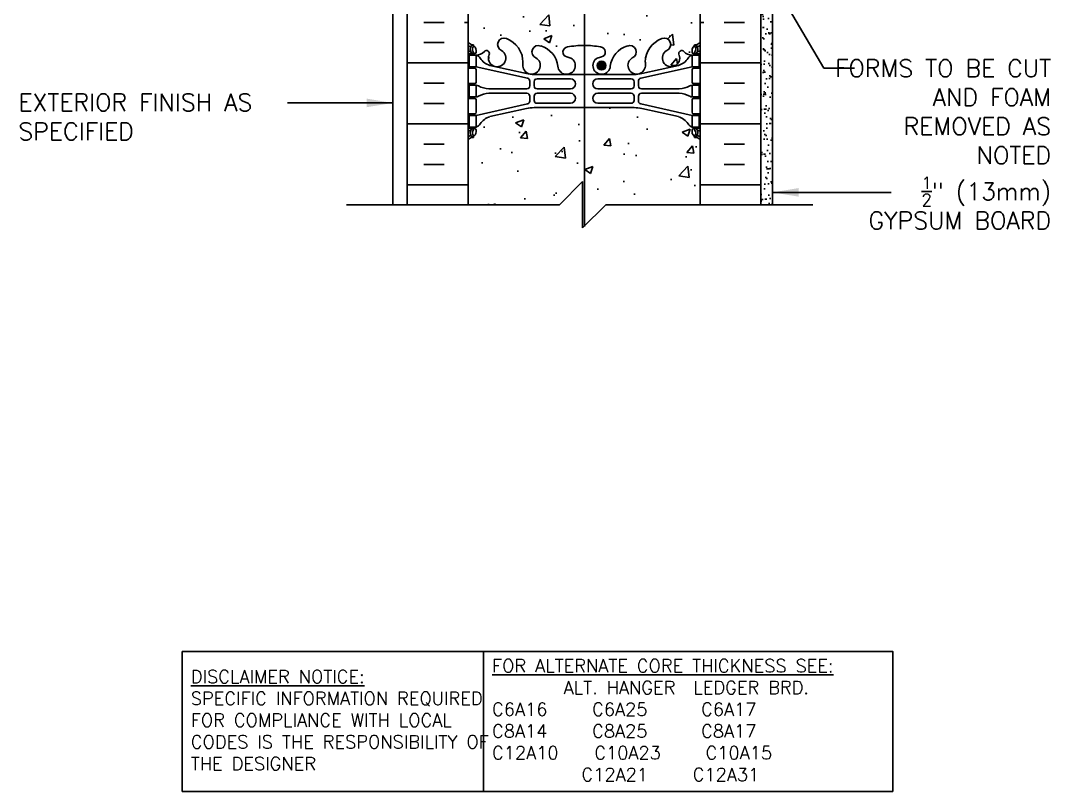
# Model space of a CAD drawing. Header units: inches. Extents: x 156 to 219, y 97 to 255.
# Drawn here: x 156.49 to 200.91, y 96.86 to 130.09 of the extents above; entities that cross this region are included whole.
import ezdxf

# ---------------------------------------------------------------- set-up
doc = ezdxf.new("R2010")
doc.units = ezdxf.units.IN
doc.header["$MEASUREMENT"] = 0
for name, color, linetype in [('HATCH', 12, 'Continuous'), ('line25', 2, 'Continuous'), ('LINE3', 3, 'Continuous'), ('LINE50', 5, 'Continuous'), ('LINE9', 9, 'Continuous'), ('TEXT', 4, 'Continuous'), ('Web_Edge', 9, 'Continuous')]:
    doc.layers.add(name, color=color, linetype=linetype)
doc.styles.add('DIM', font='romans.shx', dxfattribs={"width": 0.7})
doc.styles.add('ROMANS', font='romans.shx', dxfattribs={"height": 0.75})
doc.styles.get("Standard").update_dxf_attribs({"font": 'romans.shx', "height": 0.75})
doc.dimstyles.new('ext_12', dxfattribs={"dimscale": 12, "dimtxt": 0.09375, "dimasz": 0.09375, "dimexe": 0.09375, "dimexo": 0.0625, "dimgap": 0.0625, "dimtad": 1, "dimdec": 1, "dimzin": 3, "dimdsep": 46, "dimlunit": 4, "dimtxsty": 'DIM', "dimcen": 0.09, "dimdle": 0.09375, "dimclrt": 4, "dimadec": 0, "dimazin": 0, "dimtfac": 1, "dimtdec": 1, "dimtmove": 2, "dimatfit": 3, "dimfxl": 1, "dimfrac": 2, "dimtolj": 1, "dimtzin": 0, "dimarcsym": 0})

msp = doc.modelspace()

# ---------------------------------------------------------------- hatches: boundary and pattern name
at = {"layer": 'HATCH'}
h = msp.add_hatch(dxfattribs=at)
h.set_pattern_fill('AR-CONC', color=256, scale=0.5)
h.paths.add_polyline_path([(185.456, 154.799, 0.155529), (185.281, 154.665, -0.180914), (184.863, 154.353), (183.282, 154, -0.054974), (182.955, 153.964), (180.797, 153.964), (178.64, 153.964, -0.054974), (178.313, 154), (176.732, 154.353, -0.180914), (176.314, 154.665, 0.155529), (176.138, 154.799), (176.138, 154.299), (175.838, 154.299), (175.838, 154.799), (175.943, 154.799), (175.943, 154.869), (175.797, 154.869), (175.797, 156.393), (175.792, 156.393, -0.348494), (176.442, 156.2, -0.520567), (177.139, 156.2, -0.520567), (177.262, 156.273, -0.520567), (177.666, 156.273, -0.520567), (178.18, 156.273, -0.520567), (178.633, 156.273, -0.520567), (179.183, 156.273, -0.520567), (179.342, 156.273, -0.520567), (179.93, 156.273, -0.520567), (180.554, 156.273, -0.520567), (181.08, 156.163, -0.520567), (181.191, 156.163, -0.520567), (181.362, 156.163, -0.520567), (181.79, 156.187, -0.520567), (182.219, 156.163, -0.520567), (182.39, 156.163, -0.520567), (182.5, 156.163, -0.520567), (183.026, 156.273, -0.520567), (183.651, 156.273, -0.135269), (183.797, 156.395, -0.135269), (183.944, 156.273, -0.520567), (184.568, 156.273, -0.520567), (185.095, 156.163, -0.520567), (185.205, 156.163, -0.520567), (185.376, 156.163, -0.506953), (185.797, 156.196), (185.797, 154.869), (185.651, 154.869), (185.651, 154.799), (185.756, 154.799), (185.756, 154.299), (185.456, 154.299)])
h.paths.add_polyline_path([(185.561, 155.206), (185.561, 155.248), (185.651, 155.248, -0.017922), (185.618, 155.234, 0.023511), (185.597, 155.225, -0.345847), (185.651, 155.212, -0.373584), (185.642, 154.885, -1), (185.576, 154.945, 0.373015), (185.581, 155.155, -0.503778), (185.596, 155.226, 0.040132)], flags=16)
h.paths.add_polyline_path([(175.998, 155.225, -0.498303), (176.013, 155.155, 0.373015), (176.019, 154.945, -1), (175.953, 154.885, -0.373584), (175.944, 155.212, -0.348752), (175.999, 155.226, 0.023531), (175.977, 155.234, -0.017922), (175.943, 155.248), (176.033, 155.248), (176.033, 155.206, 0.040089)], flags=16)
h.paths.add_polyline_path([(185.797, 151.153, 0.08841), (185.651, 151.25), (185.561, 151.25), (185.561, 151.292, -0.249069), (185.451, 151.499), (185.451, 151.566, -0.414214), (185.514, 151.629), (185.561, 151.629), (185.561, 151.699), (185.456, 151.699, 0.231736), (185.099, 151.548, -0.940476), (184.901, 151.7, 2.135543), (184.36, 151.5, -1), (184.147, 150.989, -0.311223), (183.438, 152.005), (183.438, 152.17, 1.661382), (182.877, 151.817, -1), (182.664, 151.306, -0.307094), (181.925, 152.202, 1.604516), (181.366, 151.826, 0.055617), (181.546, 151.78, -0.843243), (181.511, 151.348, -0.047544), (180.797, 151.283, -0.047544), (180.084, 151.348, -0.843243), (180.049, 151.78, 0.055617), (180.229, 151.826, 1.604516), (179.67, 152.202, -0.307094), (178.931, 151.306, -1), (178.718, 151.817, 1.661382), (178.157, 152.17), (178.157, 152.025, -0.316114), (177.448, 150.989, -1), (177.235, 151.5, 2.135543), (176.694, 151.7, -0.940447), (176.496, 151.548, 0.23174), (176.138, 151.699), (176.033, 151.699), (176.033, 151.629), (176.081, 151.629, -0.414214), (176.143, 151.566), (176.143, 151.499, -0.249069), (176.033, 151.292), (176.033, 151.25), (175.943, 151.25, 0.088416), (175.797, 151.153), (175.797, 149.437), (176.123, 149.562), (176.021, 149.259), (175.797, 149.409), (175.797, 149.153), (175.797, 147.153, 0.088416), (175.943, 147.055), (176.033, 147.055), (176.033, 147.014, -0.249069), (176.143, 146.806), (176.143, 146.739, -0.414214), (176.081, 146.676), (176.033, 146.676), (176.033, 146.606), (176.138, 146.606, 0.231736), (176.496, 146.757, -0.940476), (176.694, 146.606, 2.135543), (177.235, 146.805, -1), (177.448, 147.316, -0.311223), (178.157, 146.3), (178.157, 146.135, 1.661382), (178.718, 146.488, -1), (178.931, 146.999, -0.307094), (179.67, 146.103, 1.604516), (180.229, 146.479, 0.055617), (180.049, 146.525, -0.843243), (180.084, 146.957, -0.047544), (180.797, 147.022, -0.047544), (181.511, 146.957, -0.843243), (181.546, 146.525, 0.055617), (181.366, 146.479, 1.604516), (181.925, 146.103, -0.307094), (182.664, 146.999, -1), (182.877, 146.488, 1.661382), (183.438, 146.135), (183.438, 146.281, -0.316114), (184.147, 147.316, -1), (184.36, 146.805, 2.135543), (184.901, 146.606, -0.940447), (185.099, 146.757, 0.23174), (185.456, 146.606), (185.561, 146.606), (185.561, 146.676), (185.514, 146.676, -0.414214), (185.451, 146.739), (185.451, 146.806, -0.249069), (185.561, 147.014), (185.561, 147.055), (185.651, 147.055, 0.08841), (185.797, 147.153), (185.797, 148.078)])
h.paths.add_polyline_path([(185.797, 142.96, 0.08841), (185.651, 143.058), (185.561, 143.058), (185.561, 143.099, -0.137883), (185.474, 143.203), (183.294, 143.203, -0.414214), (182.794, 143.703), (182.794, 144.341), (180.797, 144.341), (178.64, 144.341, 0.054974), (178.313, 144.305), (176.732, 143.952, 0.17445), (176.324, 143.656, -0.168672), (176.138, 143.506), (176.033, 143.506), (176.033, 143.436), (176.081, 143.436, -0.414214), (176.143, 143.374), (176.143, 143.306, -0.249069), (176.033, 143.099), (176.033, 143.058), (175.943, 143.058, 0.088416), (175.797, 142.96), (175.797, 137.345, 0.088416), (175.943, 137.248), (176.033, 137.248), (176.033, 137.206, -0.249069), (176.143, 136.999), (176.143, 136.931, -0.414214), (176.081, 136.869), (176.033, 136.869), (176.033, 136.799), (176.138, 136.799, -0.168672), (176.324, 136.649, 0.17445), (176.732, 136.353), (178.313, 136, 0.054974), (178.64, 135.964), (180.797, 135.964), (182.955, 135.964, 0.054974), (183.282, 136), (184.863, 136.353, 0.17445), (185.27, 136.649, -0.168672), (185.456, 136.799), (185.561, 136.799), (185.561, 136.869), (185.514, 136.869, -0.414214), (185.451, 136.931), (185.451, 136.999, -0.249069), (185.561, 137.206), (185.561, 137.248), (185.651, 137.248, 0.08841), (185.797, 137.345), (185.797, 137.953), (183.394, 137.953, 0.414214), (183.294, 137.853), (183.294, 136.453), (182.794, 136.453), (182.794, 137.953, -0.414214), (183.294, 138.453), (185.797, 138.453)])
h.paths.add_polyline_path([(183.294, 144.302), (183.294, 143.803, 0.414214), (183.394, 143.703), (185.236, 143.703, 0.154445), (184.863, 143.952)], flags=17)
h.paths.add_polyline_path([(185.797, 131.153), (185.797, 133.153, 0.08841), (185.651, 133.25), (185.561, 133.25), (185.561, 133.292, -0.249069), (185.451, 133.499), (185.451, 133.566, -0.414214), (185.514, 133.629), (185.561, 133.629), (185.561, 133.699), (185.456, 133.699, 0.231736), (185.099, 133.548, -0.940476), (184.901, 133.7, 2.135543), (184.36, 133.5, -1), (184.147, 132.989, -0.311223), (183.438, 134.005), (183.438, 134.17, 1.661382), (182.877, 133.817, -1), (182.664, 133.306, -0.307094), (181.925, 134.202, 1.604516), (181.366, 133.826, 0.055617), (181.546, 133.78, -0.843243), (181.511, 133.348, -0.047544), (180.797, 133.283, -0.047544), (180.084, 133.348, -0.843243), (180.049, 133.78, 0.055617), (180.229, 133.826, 1.604516), (179.67, 134.202, -0.307094), (178.931, 133.306, -1), (178.718, 133.817, 1.661382), (178.157, 134.17), (178.157, 134.025, -0.316114), (177.448, 132.989, -1), (177.235, 133.5, 2.135543), (176.694, 133.7, -0.940447), (176.496, 133.548, 0.23174), (176.138, 133.699), (176.033, 133.699), (176.033, 133.629), (176.081, 133.629, -0.414214), (176.143, 133.566), (176.143, 133.499, -0.249069), (176.033, 133.292), (176.033, 133.25), (175.943, 133.25, 0.088416), (175.797, 133.153), (175.797, 131.153), (175.797, 129.153, 0.088416), (175.943, 129.055), (176.033, 129.055), (176.033, 129.014, -0.249069), (176.143, 128.806), (176.143, 128.739, -0.414214), (176.081, 128.676), (176.033, 128.676), (176.033, 128.606), (176.138, 128.606, 0.231736), (176.496, 128.757, -0.940476), (176.694, 128.606, 2.135543), (177.235, 128.805, -1), (177.448, 129.316, -0.311223), (178.157, 128.3), (178.157, 128.135, 1.661382), (178.718, 128.488, -1), (178.931, 128.999, -0.307094), (179.67, 128.103, 1.604516), (180.229, 128.479, 0.055617), (180.049, 128.525, -0.843243), (180.084, 128.957, -0.047544), (180.797, 129.022, -0.047544), (181.511, 128.957, -0.843243), (181.546, 128.525, 0.055617), (181.366, 128.479, 1.604516), (181.925, 128.103, -0.307094), (182.664, 128.999, -1), (182.877, 128.488, 1.661382), (183.438, 128.135), (183.438, 128.281, -0.316114), (184.147, 129.316, -1), (184.36, 128.805, 2.135543), (184.901, 128.606, -0.940447), (185.099, 128.757, 0.23174), (185.456, 128.606), (185.561, 128.606), (185.561, 128.676), (185.514, 128.676, -0.414214), (185.451, 128.739), (185.451, 128.806, -0.249069), (185.561, 129.014), (185.561, 129.055), (185.651, 129.055, 0.08841), (185.797, 129.153)])
h.paths.add_polyline_path([(185.797, 124.96, 0.08841), (185.651, 125.058), (185.561, 125.058), (185.561, 125.099, -0.249069), (185.451, 125.306), (185.451, 125.374, -0.414214), (185.514, 125.436), (185.561, 125.436), (185.561, 125.506), (185.456, 125.506, -0.168672), (185.27, 125.656, 0.17445), (184.863, 125.952), (183.282, 126.305, 0.054974), (182.955, 126.341), (180.797, 126.341), (178.64, 126.341, 0.054974), (178.313, 126.305), (176.732, 125.952, 0.17445), (176.324, 125.656, -0.168672), (176.138, 125.506), (176.033, 125.506), (176.033, 125.436), (176.081, 125.436, -0.414214), (176.143, 125.374), (176.143, 125.306, -0.249069), (176.033, 125.099), (176.033, 125.058), (175.943, 125.058, 0.088416), (175.797, 124.96), (175.797, 122.153), (179.735, 122.153), (180.735, 123.153), (180.735, 121.153), (181.735, 122.153), (185.797, 122.153)])
h = msp.add_hatch(dxfattribs=at)
h.set_pattern_fill('AR-SAND', color=256, scale=0.25, style=0)
h.set_pattern_definition([(37.5, (77.33635, 15.8323), (-0.0157483, 0.4817059), [0, -0.38, 0, -0.425, 0, -0.40625]), (7.5, (77.33635, 15.8323), (0.4424442, 0.7055365), [0, -0.205, 0, -0.3425, 0, -0.13125]), (327.5, (77.02885, 15.8323), (0.7785355, 0.0014148), [0, -0.125, 0, -0.45, 0, -0.5875]), (317.5, (77.02885, 15.8323), (0.7515317, 0.219419), [0, -0.0625, 0, -0.295, 0, -0.3375])])
h.paths.add_polyline_path([(188.922, 135.703), (188.422, 135.703), (188.422, 131.153), (188.422, 122.153), (188.922, 122.153)])
at = {"layer": 'LINE3'}
msp.add_hatch(color=256, dxfattribs=at).paths.add_polyline_path([(181.366, 128.154, 1), (181.741, 128.154, 1)])

# ---------------------------------------------------------------- linework, layer by layer
at = {"layer": 'HATCH'}
for p, q in [((173.886, 130.018), (174.761, 130.018)), ((175.636, 130.018), (175.797, 130.018)), ((185.959, 130.018), (185.797, 130.018)), ((187.709, 130.018), (186.834, 130.018)), ((173.886, 129.143), (174.761, 129.143)), ((187.709, 129.143), (186.834, 129.143)), ((173.172, 128.268), (175.797, 128.268)), ((188.422, 128.268), (185.797, 128.268)), ((173.886, 127.393), (174.761, 127.393)), ((187.709, 127.393), (186.834, 127.393)), ((173.886, 126.518), (174.761, 126.518)), ((187.709, 126.518), (186.834, 126.518)), ((173.172, 125.643), (175.797, 125.643)), ((188.422, 125.643), (185.797, 125.643)), ((173.886, 124.768), (174.761, 124.768)), ((187.709, 124.768), (186.834, 124.768)), ((173.886, 123.893), (174.761, 123.893)), ((187.709, 123.893), (186.834, 123.893)), ((173.172, 123.018), (175.797, 123.018)), ((188.422, 123.018), (185.797, 123.018))]:
    msp.add_line(p, q, dxfattribs=at)
at = {"layer": 'line25'}
for p, q in [((175.797, 131.153), (175.797, 122.153)), ((185.797, 122.153), (185.797, 131.153))]:
    msp.add_line(p, q, dxfattribs=at)
at = {"layer": 'LINE3'}
msp.add_line((180.815, 136.953), (180.815, 121.215), dxfattribs=at)
msp.add_circle((181.553, 128.154), 0.188, dxfattribs=at)
at = {"layer": 'LINE50'}
for p, q in [((173.172, 122.153), (173.172, 131.153)), ((188.422, 122.153), (188.422, 131.153))]:
    msp.add_line(p, q, dxfattribs=at)
at = {"layer": 'LINE9'}
for p, q in [((172.547, 158.153), (172.547, 122.153)), ((188.922, 122.153), (188.922, 135.703)), ((179.735, 122.153), (180.735, 123.153)), ((180.735, 123.153), (180.735, 121.153)), ((170.548, 122.153), (179.735, 122.153)), ((180.735, 121.153), (181.735, 122.153)), ((181.735, 122.153), (190.667, 122.153))]:
    msp.add_line(p, q, dxfattribs=at)
at = {"layer": 'TEXT'}
msp.add_lwpolyline([(163.468, 102.899), (176.451, 102.899), (176.451, 96.861), (163.468, 96.861)], close=True, dxfattribs=at)
msp.add_lwpolyline([(176.451, 102.899), (194.112, 102.899), (194.112, 96.861), (176.451, 96.861)], dxfattribs=at)
at = {"layer": 'Web_Edge'}
for p, q in [((175.943, 129.055), (176.033, 129.055)), ((176.033, 129.055), (176.033, 129.014)), ((176.143, 128.806), (176.143, 128.739)), ((185.451, 128.806), (185.451, 128.739)), ((185.651, 129.055), (185.561, 129.055)), ((185.561, 129.055), (185.561, 129.014)), ((175.797, 128.776), (175.875, 128.776)), ((175.797, 128.676), (176.081, 128.676)), ((175.943, 128.676), (175.943, 128.606)), ((176.033, 128.676), (176.033, 128.606)), ((176.696, 128.611), (176.708, 128.632)), ((184.899, 128.611), (184.887, 128.632)), ((185.797, 128.676), (185.514, 128.676)), ((185.561, 128.676), (185.561, 128.606)), ((185.651, 128.676), (185.651, 128.606)), ((185.797, 128.776), (185.72, 128.776)), ((175.797, 128.036), (176.081, 128.036)), ((175.943, 128.106), (175.943, 128.036)), ((176.033, 128.106), (176.033, 128.036)), ((178.356, 127.61), (176.138, 128.106)), ((176.143, 127.974), (176.143, 127.439)), ((178.313, 127.808), (176.732, 128.161)), ((178.157, 128.3), (178.157, 128.135)), ((183.239, 127.61), (185.456, 128.106)), ((183.282, 127.808), (184.863, 128.161)), ((183.438, 128.3), (183.438, 128.135)), ((185.451, 127.974), (185.451, 127.439)), ((185.797, 128.036), (185.514, 128.036)), ((185.561, 128.106), (185.561, 128.036)), ((185.651, 128.106), (185.651, 128.036)), ((178.454, 127.276), (178.454, 127.488)), ((178.64, 127.772), (180.797, 127.772)), ((178.766, 127.585), (180.206, 127.585)), ((182.955, 127.772), (180.797, 127.772)), ((182.829, 127.585), (181.389, 127.585)), ((183.141, 127.276), (183.141, 127.488)), ((175.797, 127.376), (176.081, 127.376)), ((175.943, 127.376), (175.943, 127.306)), ((176.033, 127.376), (176.033, 127.306)), ((178.329, 127.151), (176.691, 127.151)), ((178.641, 127.276), (178.641, 127.46)), ((178.766, 127.151), (180.206, 127.151)), ((182.829, 127.151), (181.389, 127.151)), ((182.954, 127.276), (182.954, 127.46)), ((183.266, 127.151), (184.904, 127.151)), ((185.797, 127.376), (185.514, 127.376)), ((185.561, 127.376), (185.561, 127.306)), ((185.651, 127.376), (185.651, 127.306)), ((175.797, 126.736), (176.081, 126.736)), ((175.943, 126.736), (175.943, 126.806)), ((176.033, 126.736), (176.033, 126.806)), ((176.143, 126.139), (176.143, 126.674)), ((178.329, 126.962), (176.691, 126.962)), ((178.454, 126.837), (178.454, 126.625)), ((178.641, 126.836), (178.641, 126.652)), ((178.766, 126.961), (180.206, 126.961)), ((182.829, 126.961), (181.389, 126.961)), ((182.954, 126.836), (182.954, 126.652)), ((183.141, 126.837), (183.141, 126.625)), ((183.266, 126.962), (184.904, 126.962)), ((185.451, 126.139), (185.451, 126.674)), ((185.797, 126.736), (185.514, 126.736)), ((185.561, 126.736), (185.561, 126.806)), ((185.651, 126.736), (185.651, 126.806)), ((178.356, 126.503), (176.138, 126.006)), ((178.313, 126.305), (176.732, 125.952)), ((178.64, 126.341), (180.797, 126.341)), ((178.766, 126.527), (180.206, 126.527)), ((182.955, 126.341), (180.797, 126.341)), ((182.829, 126.527), (181.389, 126.527)), ((183.239, 126.503), (185.456, 126.006)), ((183.282, 126.305), (184.863, 125.952)), ((175.797, 126.076), (176.081, 126.076)), ((175.943, 126.006), (175.943, 126.076)), ((176.033, 126.006), (176.033, 126.076)), ((185.797, 126.076), (185.514, 126.076)), ((185.561, 126.006), (185.561, 126.076)), ((185.651, 126.006), (185.651, 126.076)), ((175.797, 125.436), (176.081, 125.436)), ((175.797, 125.336), (175.875, 125.336)), ((175.943, 125.436), (175.943, 125.506)), ((176.033, 125.436), (176.033, 125.506)), ((176.143, 125.306), (176.143, 125.374)), ((185.451, 125.306), (185.451, 125.374)), ((185.797, 125.436), (185.514, 125.436)), ((185.561, 125.436), (185.561, 125.506)), ((185.651, 125.436), (185.651, 125.506)), ((185.797, 125.336), (185.72, 125.336)), ((175.943, 125.058), (176.033, 125.058)), ((176.033, 125.058), (176.033, 125.099)), ((185.561, 125.058), (185.561, 125.099)), ((185.651, 125.058), (185.561, 125.058))]:
    msp.add_line(p, q, dxfattribs=at)
for points in [[(175.838, 128.106), (176.138, 128.106), (176.138, 128.606), (175.838, 128.606)], [(185.756, 128.106), (185.456, 128.106), (185.456, 128.606), (185.756, 128.606)], [(175.838, 126.006), (176.138, 126.006), (176.138, 125.506), (175.838, 125.506)], [(185.756, 126.006), (185.456, 126.006), (185.456, 125.506), (185.756, 125.506)]]:
    msp.add_lwpolyline(points, close=True, dxfattribs=at)
for points in [[(176.138, 127.056), (176.138, 127.306), (175.838, 127.306), (175.838, 127.056)], [(176.138, 127.056), (176.138, 126.806), (175.838, 126.806), (175.838, 127.056)], [(185.456, 127.056), (185.456, 127.306), (185.756, 127.306), (185.756, 127.056)], [(185.456, 127.056), (185.456, 126.806), (185.756, 126.806), (185.756, 127.056)]]:
    msp.add_lwpolyline(points, dxfattribs=at)
for centre, radius, start, end in [((177.341, 129.061), 0.277, 67.32, 247.32), ((177.066, 128.294), 1.092, 0.3332, 69.4825), ((184.529, 128.294), 1.092, 110.5175, 179.6668), ((184.254, 129.061), 0.277, 292.68, 112.68), ((176.143, 129.514), 0.5, 226.2109, 250.5288), ((176.143, 129.514), 0.6, 234.7832, 245.0748), ((176.137, 128.861), 0.25, 140.1145, 222.4609), ((175.881, 128.951), 0.021, 343.464, 63.9957), ((175.979, 128.992), 0.045, 321.448, 139.1879), ((175.893, 128.806), 0.25, 0, 70.5288), ((176.137, 128.861), 0.16, 140.0001, 222.4609), ((177.047, 128.48), 0.375, 159.6243, 60.0685), ((178.824, 128.743), 0.277, 67.32, 247.32), ((178.64, 128.007), 1.034, 6.6669, 73.6635), ((180.103, 128.738), 0.22, 95.1835, 255.7396), ((180.78, 125.245), 3.777, 89.7394, 100.6275), ((180.815, 125.245), 3.777, 79.3725, 90.2606), ((181.491, 128.738), 0.22, 284.2604, 84.8165), ((182.954, 128.007), 1.034, 106.3365, 173.3331), ((182.77, 128.743), 0.277, 292.68, 112.68), ((184.547, 128.48), 0.375, 119.9315, 20.3757), ((185.701, 128.806), 0.25, 109.4712, 180), ((185.615, 128.992), 0.045, 40.8121, 218.552), ((185.458, 128.861), 0.16, 317.5391, 39.9999), ((185.451, 129.514), 0.5, 289.4712, 313.7878), ((185.458, 128.861), 0.25, 317.5391, 39.8855), ((185.714, 128.951), 0.021, 116.0043, 196.536), ((185.451, 129.514), 0.6, 294.9252, 305.2168), ((175.876, 128.796), 0.0196, 269.4032, 15.4901), ((175.986, 128.723), 0.045, 222.4609, 42.4609), ((176.081, 128.739), 0.0625, 270, 0), ((176.163, 129.047), 0.441, 266.7976, 318.9873), ((176.016, 128.264), 0.364, 34.9775, 70.3387), ((176.939, 128.875), 0.743, 212.7919, 253.8107), ((176.59, 128.675), 0.125, 339.6243, 138.9873), ((178.531, 128.163), 0.375, 184.2448, 60.0685), ((180.041, 128.154), 0.375, 184.2448, 60.0685), ((179.935, 127.699), 0.834, 69.3729, 82.1063), ((181.553, 128.154), 0.375, 119.9315, 355.7552), ((181.66, 127.699), 0.834, 97.8937, 110.6271), ((183.064, 128.163), 0.375, 119.9315, 355.7552), ((184.656, 128.875), 0.743, 286.1893, 327.2081), ((185.004, 128.675), 0.125, 41.0127, 200.3757), ((185.432, 129.047), 0.441, 221.0127, 273.2024), ((185.579, 128.264), 0.364, 109.6613, 145.0225), ((185.514, 128.739), 0.0625, 180, 270), ((185.609, 128.723), 0.045, 137.5391, 317.5391), ((185.719, 128.796), 0.0196, 164.5099, 270.5968), ((176.081, 127.974), 0.0625, 0, 90), ((185.514, 127.974), 0.0625, 90, 180), ((178.64, 129.272), 1.5, 257.4135, 270), ((178.329, 127.488), 0.125, 0, 77.3767), ((178.766, 127.46), 0.125, 90, 180), ((180.206, 127.368), 0.217, 270, 90), ((181.389, 127.368), 0.217, 90, 270), ((182.829, 127.46), 0.125, 0, 90), ((182.955, 129.272), 1.5, 270, 282.5865), ((183.266, 127.488), 0.125, 102.6233, 180), ((176.081, 127.439), 0.0625, 270, 0), ((176.134, 127.088), 0.219, 60.4937, 88.92), ((176.78, 128.317), 1.17, 242.6365, 265.6505), ((178.329, 127.276), 0.125, 270, 0), ((178.766, 127.276), 0.125, 180, 270), ((182.829, 127.276), 0.125, 270, 360), ((183.266, 127.276), 0.125, 180, 270), ((184.815, 128.317), 1.17, 274.3495, 297.3635), ((185.461, 127.088), 0.219, 91.08, 119.5063), ((185.514, 127.439), 0.0625, 180, 270), ((176.081, 126.674), 0.0625, 0, 90), ((176.134, 127.025), 0.219, 271.08, 299.5063), ((176.78, 125.795), 1.17, 94.3495, 117.3635), ((178.329, 126.837), 0.125, 0, 90), ((178.329, 126.625), 0.125, 282.6233, 0), ((178.766, 126.836), 0.125, 90, 180), ((178.766, 126.652), 0.125, 180, 270), ((180.206, 126.744), 0.217, 270, 90), ((181.389, 126.744), 0.217, 90, 270), ((182.829, 126.836), 0.125, 0, 90), ((182.829, 126.652), 0.125, 270, 0), ((183.266, 126.837), 0.125, 90, 180), ((183.266, 126.625), 0.125, 180, 257.3767), ((184.815, 125.795), 1.17, 62.6365, 85.6505), ((185.461, 127.025), 0.219, 240.4937, 268.92), ((185.514, 126.674), 0.0625, 90, 180), ((178.64, 124.841), 1.5, 90, 102.5865), ((182.955, 124.841), 1.5, 77.4135, 90), ((176.081, 126.139), 0.0625, 270, 0), ((176.939, 125.238), 0.743, 106.1893, 147.2081), ((184.656, 125.238), 0.743, 32.7919, 73.8107), ((185.514, 126.139), 0.0625, 180, 270), ((175.876, 125.317), 0.0196, 344.5099, 90.5968), ((176.137, 125.252), 0.25, 137.5391, 219.8855), ((175.986, 125.39), 0.045, 317.5391, 137.5391), ((176.137, 125.252), 0.16, 137.5391, 219.9999), ((175.893, 125.306), 0.25, 289.4712, 360), ((176.081, 125.374), 0.0625, 360, 90), ((176.016, 125.849), 0.364, 289.6613, 325.0225), ((185.579, 125.849), 0.364, 214.9775, 250.3387), ((185.514, 125.374), 0.0625, 90, 180), ((185.701, 125.306), 0.25, 180, 250.5288), ((185.609, 125.39), 0.045, 42.4609, 222.4609), ((185.458, 125.252), 0.16, 320.0001, 42.4609), ((185.458, 125.252), 0.25, 320.1145, 42.4609), ((185.719, 125.317), 0.0196, 89.4032, 195.4901), ((176.143, 124.599), 0.6, 114.9252, 125.2168), ((176.143, 124.599), 0.5, 109.4712, 133.7891), ((175.881, 125.162), 0.021, 296.0043, 16.536), ((175.979, 125.121), 0.045, 220.8121, 38.552), ((185.615, 125.121), 0.045, 141.448, 319.1879), ((185.451, 124.599), 0.5, 46.2122, 70.5288), ((185.714, 125.162), 0.021, 163.464, 243.9957), ((185.451, 124.599), 0.6, 54.7842, 65.0748)]:
    msp.add_arc(centre, radius, start, end, dxfattribs=at)
for points in [[(178.641, 127.281), (178.641, 127.455)], [(182.954, 127.281), (182.954, 127.455)], [(178.641, 126.831), (178.641, 126.657)], [(182.954, 126.831), (182.954, 126.657)]]:
    msp.add_open_spline(points, degree=1, dxfattribs=at)

# ---------------------------------------------------------------- texts
at = {"layer": 'TEXT', "char_height": 0.75, "style": 'ROMANS'}
for s, insert, width, attachment_point in [('FORMS TO BE CUT AND FOAM REMOVED AS NOTED', (200.941, 126.165), 10.52477, 6), ('EXTERIOR FINISH AS SPECIFIED', (156.397, 125.942), 12.96959, 4), ('\\A1;{\\H0.7x;\\S1/2;}" (13mm) GYPSUM BOARD', (200.941, 122.229), 9.12069, 6)]:
    msp.add_mtext(s, dxfattribs=dict(at, insert=insert, width=width, attachment_point=attachment_point))
at = {"layer": 'TEXT', "char_height": 0.5625, "attachment_point": 4}
for s, insert, width in [('{\\LFOR ALTERNATE CORE THICKNESS SEE:\\P}        ALT. HANGER  LEDGER BRD.\\PC6A16     C6A25      C6A17     \\PC8A14     C8A25      C8A17\\PC12A10    C10A23     C10A15\\P          C12A21     C12A31', (176.827, 99.933), 23.33295), ('{\\LDISCLAIMER NOTICE:}\\PSPECIFIC INFORMATION REQUIRED FOR COMPLIANCE WITH LOCAL CODES IS THE RESPONSIBILITY OF THE DESIGNER', (163.835, 99.933), 14.00235)]:
    msp.add_mtext(s, dxfattribs=dict(at, insert=insert, width=width))

# ---------------------------------------------------------------- leaders
at = {"layer": 'TEXT'}
for points in [[(187.11, 134.89), (191.13, 128.043), (192.454, 128.043)], [(172.547, 126.544), (168.009, 126.544)], [(188.922, 122.688), (194.035, 122.688)]]:
    msp.add_leader(points, dimstyle='ext_12', override={"dimgap": 0.0625, "dimtad": 0}, dxfattribs=at)

doc.saveas('drawing.dxf')
